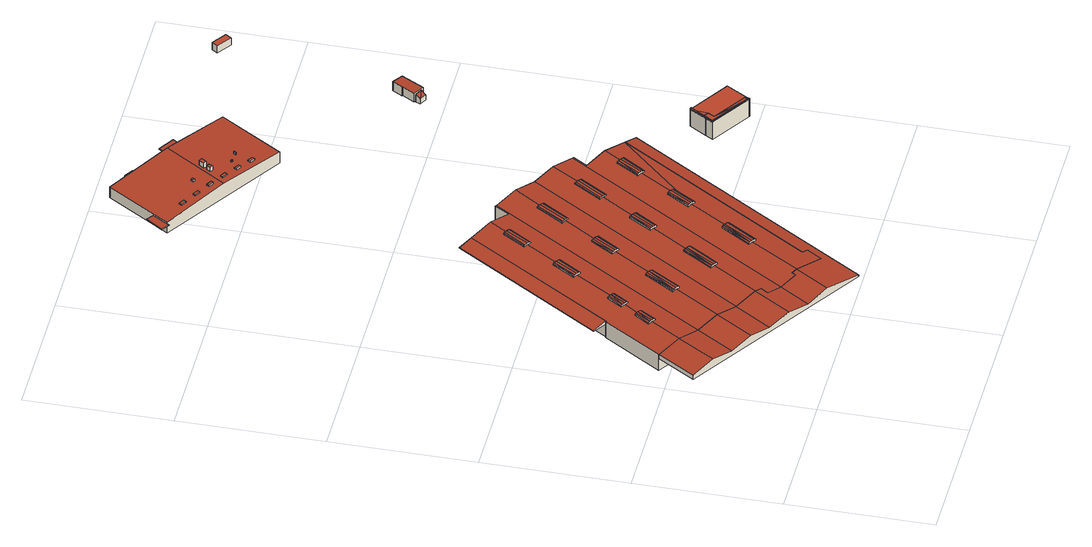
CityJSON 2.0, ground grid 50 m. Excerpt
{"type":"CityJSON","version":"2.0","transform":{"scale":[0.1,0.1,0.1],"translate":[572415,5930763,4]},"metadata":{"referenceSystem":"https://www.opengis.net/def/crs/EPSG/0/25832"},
"CityObjects":{
"building1":{"type":"Building","attributes":{"Grundfläche 2D":"331.389482","Grundhöhe NN":"10.198"},"geometry":[{"type":"Solid","lod":"3","boundaries":[[[[0,1,2,3,4]],[[2,5,6,3]],[[2,1,7,8]],[[5,2,8,9]],[[6,5,9,10]],[[4,3,6,10,11]],[[0,4,11,12]],[[1,0,12,7]],[[7,12,11,10,9,8]]]],"semantics":{"surfaces":[{"type":"RoofSurface"},{"type":"WallSurface"},{"type":"GroundSurface"}],"values":[[0,0,1,1,1,1,1,1,2]]}}]},
"building2":{"type":"Building","attributes":{"Grundfläche 2D":"1520.689918","Grundhöhe NN":"9.824"},"geometry":[{"type":"Solid","lod":"3","boundaries":[[[[13,14,15,16,17,18,19,20]],[[14,21,22,23,24,25,15]],[[25,24,26,27,28,29]],[[28,30,31,29]],[[30,32,33,31]],[[32,34,35,33]],[[34,36,37,35]],[[38,39,40,37,36]],[[17,16,41,42]],[[18,17,42,43]],[[19,18,43,44]],[[20,19,44,45]],[[13,20,45,46]],[[21,14,13,46,47]],[[22,21,47,48]],[[26,24,23,22,48,49]],[[27,26,49,50]],[[39,38,36,34,32,30,28,27,50,51]],[[40,39,51,52]],[[16,15,25,29,31,33,35,37,40,52,41]],[[47,46,45,44,43,42,41,52,51,50,49,48]]]],"semantics":{"surfaces":[{"type":"RoofSurface"},{"type":"WallSurface"},{"type":"GroundSurface"}],"values":[[0,0,0,0,0,0,0,0,1,1,1,1,1,1,1,1,1,1,1,1,2]]}}]},
"building3":{"type":"Building","attributes":{"Grundfläche 2D":"6224.843211","Grundhöhe NN":"4.951"},"geometry":[{"type":"Solid","lod":"3","boundaries":[[[[53,54,55,56]],[[56,57,53]],[[58,59,54]],[[59,55,54]],[[60,57,56]],[[57,60,61,62,63]],[[64,65,66,67]],[[67,68,69,70,64]],[[65,71,72,66]],[[73,74,68]],[[74,69,68]],[[75,76,77,78,79]],[[80,78,77]],[[81,79,82]],[[75,79,81]],[[80,77,83]],[[80,83,84]],[[80,84,85]],[[86,87,88,89]],[[86,89,90,91]],[[92,93,87]],[[93,88,87]],[[94,88,93]],[[95,90,89]],[[96,90,95]],[[97,90,96]],[[6,98,5,39,38,36,99,100,101,102,103,104,105,106,107,108,109,110,111,112,113,114,115,116,117,118,119,120,4,3]],[[121,122,123,124,125,126,127,34,32,128,129,130,131,132,133,134,135,136,137]],[[133,132,138,139,128,32,30,140,126,125,141,142,122,121,143,144,145]],[[146,147,148,149,150,151,152,153,154,155,24,23,22,21,14,156,157,158,159,160,161,162,163,164]],[[165,161,160,166,167,156,14,13,20,19,168,169]],[[18,152,151,170,171,172,148,147,173,169,168]],[[155,174,175,176,177,178,179,180,181,182,183,184,185,186,187,188,28,27,26,24]],[[174,140,30,28,188,189,190,185,184,191,192,180,179,193,194,175]],[[195,120,119,196,197,198,114,113,199,200,201,109,108,202,203,204,105,104,205,206,99,36,34,127,207]],[[208,209,210,211,212]],[[208,213,209]],[[214,215,210]],[[215,211,210]],[[216,213,208]],[[217,213,216]],[[218,213,217]],[[219,220,221,222]],[[223,224,221,220]],[[225,222,226]],[[219,222,225]],[[227,224,223,228]],[[229,230,231,232]],[[233,229,232,234]],[[235,236,231,230,237]],[[238,237,239]],[[235,237,238]],[[240,241,242,243]],[[244,243,245]],[[240,243,244]],[[246,242,241,247]],[[248,246,247,249]],[[250,251,252,253]],[[253,254,255,250]],[[256,257,251]],[[257,252,251]],[[258,254,253]],[[259,260,254,258,261,262]],[[263,264,265,266,267]],[[263,268,269,264]],[[270,271,265]],[[271,272,266,265]],[[268,273,274,269]],[[275,269,274]],[[276,277,278,279]],[[280,276,279,281]],[[282,283,278,277,284]],[[285,282,284,286]],[[282,285,287]],[[288,289,290,291,292]],[[293,292,294]],[[288,292,293]],[[295,296,291,290,297]],[[298,295,297,299]],[[300,301,302,303]],[[303,304,305,306,300]],[[301,307,308,302]],[[309,310,304]],[[310,305,304]],[[311,305,310]],[[53,57,63,106,105,204,203,58,54]],[[59,58,203,202]],[[60,56,55,59,202,108,107,61]],[[61,107,106,63,62]],[[209,213,218,157,156,167,214,210]],[[215,214,167,166]],[[215,166,160,159,158,217,216,208,212,211]],[[218,217,158,157]],[[221,224,227,123,122,142,226,222]],[[225,226,142,141]],[[223,220,219,225,141,125,124,228]],[[227,228,124,123]],[[231,236,235,238,191,184,183,182,234,232]],[[233,234,182,181]],[[237,230,229,233,181,180,192,239]],[[239,192,191,238]],[[74,149,148,172,171,71,65,64,70,69]],[[72,71,171,170]],[[72,170,151,150,73,68,67,66]],[[74,73,150,149]],[[246,248,193,179,178,177,245,243,242]],[[244,245,177,176]],[[244,176,175,241,240]],[[241,175,194,249,247]],[[248,249,194,193]],[[250,255,254,260,100,99,206,256,251]],[[257,256,206,205]],[[257,205,104,103,261,258,253,252]],[[261,103,102,262]],[[102,101,259,262]],[[260,259,101,100]],[[275,162,161,165,270,265,264,269]],[[165,169,271,270]],[[169,173,272,271]],[[272,173,147,146,164,273,268,263,267,266]],[[162,275,274,273,164,163]],[[135,134,133,145,144,281,279,278,283,282,287]],[[280,281,144,143]],[[280,143,121,137,286,284,277,276]],[[135,287,285,286,137,136]],[[78,80,85,129,128,139,82,79]],[[82,139,138,81]],[[81,138,132,131,130,84,83,77,76,75]],[[84,130,129,85]],[[298,115,114,198,197,294,292,291,296,295]],[[293,294,197,196]],[[293,196,119,118,117,116,299,297,290,289,288]],[[298,299,116,115]],[[311,110,109,201,200,307,301,300,306,305]],[[308,307,200,199]],[[308,199,113,112,309,304,303,302]],[[309,112,111,110,311,310]],[[97,189,188,187,92,87,86,91,90]],[[94,93,92,187,186]],[[95,89,88,94,186,185,190,96]],[[97,96,190,189]],[[312,6,3,4,313]],[[314,5,98,6,312,315]],[[39,5,314,316]],[[27,28,30,32,34,36,38,39,316,317]],[[26,27,317,318]],[[22,23,24,26,318,319]],[[21,22,319,320]],[[13,14,21,320,321]],[[20,13,321,322]],[[19,20,322,323]],[[18,168,19,323,324]],[[325,153,152,18,324,326]],[[154,153,325,327]],[[328,329,330,207,127,126,140,174,155,154,327,331]],[[195,207,330,332]],[[313,4,120,195,332]],[[327,325,326,324,323,322,321,320,319,318,317,316,314,315,312,313,332,330,329,328,331]]]],"semantics":{"surfaces":[{"type":"RoofSurface"},{"type":"WallSurface"},{"type":"GroundSurface"}],"values":[[0,0,0,0,0,0,0,0,0,0,0,0,0,0,0,0,0,0,0,0,0,0,0,0,0,0,0,0,0,0,0,0,0,0,0,0,0,0,0,0,0,0,0,0,0,0,0,0,0,0,0,0,0,0,0,0,0,0,0,0,0,0,0,0,0,0,0,0,0,0,0,0,0,0,0,0,0,0,0,0,0,0,0,0,0,1,1,1,1,1,1,1,1,1,1,1,1,1,1,1,1,1,1,1,1,1,1,1,1,1,1,1,1,1,1,1,1,1,1,1,1,1,1,1,1,1,1,1,1,1,1,1,1,1,1,1,1,1,1,1,1,1,1,1,1,1,1,1,1,1,1,1,1,1,1,1,1,2]]}}]},
"building4":{"type":"Building","attributes":{"Grundfläche 2D":"1322.399774","Grundhöhe NN":"4.970"},"children":["building4-1","building4-2","building4-3","building4-4","building4-5","building4-6","building4-7","building4-8","building4-9","building4-10","building4-11","building4-12","building4-13","building4-14"],"geometry":[{"type":"Solid","lod":"3","boundaries":[[[[333,334,335,336,337]],[[335,334,338,339,340]],[[334,333,341,342,338]],[[339,338,342,343]],[[343,344,337,336,335,340,339]],[[333,337,344,341]],[[342,341,344,343]]]],"semantics":{"surfaces":[{"type":"RoofSurface"},{"type":"WallSurface"},{"type":"GroundSurface"}],"values":[[0,0,1,1,1,1,2]]}}]},
"building4-1":{"type":"BuildingInstallation","parents":["building4"],"geometry":[{"type":"MultiSurface","lod":"3","boundaries":[[[345,346,347,348]],[[348,347,349,350]],[[345,348,350,351]],[[346,345,351,352]],[[347,346,352,349]]],"semantics":{"surfaces":[{"type":"RoofSurface"},{"type":"WallSurface"}],"values":[0,1,1,1,1]}}]},
"building4-2":{"type":"BuildingInstallation","parents":["building4"],"geometry":[{"type":"MultiSurface","lod":"3","boundaries":[[[353,354,355,356]],[[356,355,357,358]],[[353,356,358,359]],[[354,353,359,360]],[[355,354,360,357]]],"semantics":{"surfaces":[{"type":"RoofSurface"},{"type":"WallSurface"}],"values":[0,1,1,1,1]}}]},
"building4-3":{"type":"BuildingInstallation","parents":["building4"],"geometry":[{"type":"MultiSurface","lod":"3","boundaries":[[[361,362,363,364]],[[364,363,365,366]],[[361,364,366,367]],[[362,361,367,368]],[[363,362,368,365]]],"semantics":{"surfaces":[{"type":"RoofSurface"},{"type":"WallSurface"}],"values":[0,1,1,1,1]}}]},
"building4-4":{"type":"BuildingInstallation","parents":["building4"],"geometry":[{"type":"MultiSurface","lod":"3","boundaries":[[[369,370,371,372]],[[372,371,373,374]],[[369,372,374,375]],[[370,369,375,376]],[[371,370,376,373]]],"semantics":{"surfaces":[{"type":"RoofSurface"},{"type":"WallSurface"}],"values":[0,1,1,1,1]}}]},
"building4-5":{"type":"BuildingInstallation","parents":["building4"],"geometry":[{"type":"MultiSurface","lod":"3","boundaries":[[[377,378,379,380]],[[380,379,381,382]],[[377,380,382,383]],[[378,377,383,384]],[[379,378,384,381]]],"semantics":{"surfaces":[{"type":"RoofSurface"},{"type":"WallSurface"}],"values":[0,1,1,1,1]}}]},
"building4-6":{"type":"BuildingInstallation","parents":["building4"],"geometry":[{"type":"MultiSurface","lod":"3","boundaries":[[[385,386,387,388,389,390,391]],[[386,385,392,393]],[[387,386,393,394]],[[395,389,388,387,394,396]],[[390,389,395,397]],[[391,390,397,398]],[[385,391,398,392]]],"semantics":{"surfaces":[{"type":"RoofSurface"},{"type":"WallSurface"}],"values":[0,1,1,1,1,1,1]}}]},
"building4-7":{"type":"BuildingInstallation","parents":["building4"],"geometry":[{"type":"MultiSurface","lod":"3","boundaries":[[[399,400,401,402]],[[402,401,403,404]],[[399,402,404,405]],[[400,399,405,406]],[[401,400,406,403]]],"semantics":{"surfaces":[{"type":"RoofSurface"},{"type":"WallSurface"}],"values":[0,1,1,1,1]}}]},
"building4-8":{"type":"BuildingInstallation","parents":["building4"],"geometry":[{"type":"MultiSurface","lod":"3","boundaries":[[[407,408,409,410]],[[410,409,411,412]],[[407,410,412,413]],[[408,407,413,414]],[[409,408,414,411]]],"semantics":{"surfaces":[{"type":"RoofSurface"},{"type":"WallSurface"}],"values":[0,1,1,1,1]}}]},
"building4-9":{"type":"BuildingInstallation","parents":["building4"],"geometry":[{"type":"MultiSurface","lod":"3","boundaries":[[[415,416,417,418]],[[418,417,419,420]],[[415,418,420,421]],[[416,415,421,422]],[[417,416,422,419]]],"semantics":{"surfaces":[{"type":"RoofSurface"},{"type":"WallSurface"}],"values":[0,1,1,1,1]}}]},
"building4-10":{"type":"BuildingInstallation","parents":["building4"],"geometry":[{"type":"MultiSurface","lod":"3","boundaries":[[[423,424,425,426,427,428,429,430,431,432,433,434,435,436,437,438,439]],[[440,441,424,423]],[[442,440,423,439]],[[441,443,425,424]],[[443,444,426,425]],[[444,445,427,426]],[[445,446,428,427]],[[446,447,429,428]],[[447,448,430,429]],[[448,449,431,430]],[[449,450,432,431]],[[450,451,432]],[[451,452,433,432]],[[452,453,434,433]],[[453,454,435,434]],[[454,455,456,436,435]],[[456,457,437,436]],[[457,458,438,437]],[[458,442,439,438]]],"semantics":{"surfaces":[{"type":"RoofSurface"},{"type":"WallSurface"}],"values":[0,1,1,1,1,1,1,1,1,1,1,1,1,1,1,1,1,1,1]}}]},
"building4-11":{"type":"BuildingInstallation","parents":["building4"],"geometry":[{"type":"MultiSurface","lod":"3","boundaries":[[[459,460,461,462]],[[463,464,462,461]],[[464,465,459,462]],[[460,459,465,466]],[[461,460,466,463]]],"semantics":{"surfaces":[{"type":"RoofSurface"},{"type":"WallSurface"}],"values":[0,1,1,1,1]}}]},
"building4-12":{"type":"BuildingInstallation","parents":["building4"],"geometry":[{"type":"MultiSurface","lod":"3","boundaries":[[[467,468,469,470]],[[471,472,469,468]],[[472,473,470,469]],[[473,474,467,470]],[[474,471,468,467]],[[471,474,473,472]]],"semantics":{"surfaces":[{"type":"RoofSurface"},{"type":"WallSurface"},{"type":"OuterCeilingSurface"}],"values":[0,1,1,1,1,2]}}]},
"building4-13":{"type":"BuildingInstallation","parents":["building4"],"geometry":[{"type":"MultiSurface","lod":"3","boundaries":[[[475,476,477,478]],[[476,475,479,480]],[[477,476,480,481]],[[478,477,481,482]],[[482,479,475,478]],[[480,479,482,481]]],"semantics":{"surfaces":[{"type":"RoofSurface"},{"type":"WallSurface"},{"type":"OuterCeilingSurface"}],"values":[0,1,1,1,1,2]}}]},
"building4-14":{"type":"BuildingInstallation","parents":["building4"],"geometry":[{"type":"MultiSurface","lod":"3","boundaries":[[[483,484,485,486]],[[484,483,487,488]],[[485,484,488,489]],[[486,485,489,490]],[[483,486,490,487]],[[488,487,490,489]]],"semantics":{"surfaces":[{"type":"RoofSurface"},{"type":"WallSurface"},{"type":"OuterCeilingSurface"}],"values":[0,1,1,1,1,2]}}]},
"building5":{"type":"Building","attributes":{"Grundfläche 2D":"36.253539","Grundhöhe NN":"5.515"},"children":["building5-1"],"geometry":[{"type":"Solid","lod":"3","boundaries":[[[[491,492,491,493]],[[492,494,495]],[[491,492,495,493]],[[495,494,496,497,498,493,495,492]],[[499,500,501,492,491,493,502,503,504,505]],[[492,501,500,506,507]],[[496,494,508,509]],[[494,492,507,508]],[[510,498,497,496,509,511]],[[493,498,510,512]],[[502,493,512,513]],[[503,502,513,514]],[[505,504,515,516]],[[504,503,514,515]],[[500,499,505,516,506]],[[509,508,507,506,516,515,514,513,512,510,511]]]],"semantics":{"surfaces":[{"type":"RoofSurface"},{"type":"WallSurface"},{"type":"GroundSurface"}],"values":[[0,0,0,0,0,1,1,1,1,1,1,1,1,1,1,2]]}}]},
"building5-1":{"type":"BuildingInstallation","parents":["building5"],"geometry":[{"type":"MultiSurface","lod":"3","boundaries":[[[517,518,519,520,521,522,523,524,525,526,527]],[[501,492,519,518,500]],[[492,494,520,519]],[[494,496,521,520]],[[496,497,522,521]],[[523,522,497,495]],[[495,491,524,523]],[[491,528,529,525,524]],[[526,525,529,503]],[[503,504,527,526]],[[504,505,517,527]],[[499,500,518,517,505]]],"semantics":{"surfaces":[{"type":"RoofSurface"},{"type":"WallSurface"}],"values":[0,1,1,1,1,1,1,1,1,1,1,1]}}]},
"building6":{"type":"Building","attributes":{"Grundfläche 2D":"132.020636","Grundhöhe NN":"5.516"},"children":["building6-1","building6-2"],"geometry":[{"type":"Solid","lod":"3","boundaries":[[[[496,530,531,532,533,534,502,493,498,497]],[[530,496,494,492,535]],[[532,536,537,502,534,533]],[[505,504,503,502,537,536]],[[538,531,530,535,539]],[[532,531,538,540]],[[516,505,536,532,540,541]],[[504,505,516,515]],[[513,502,503,514]],[[503,504,515,514]],[[493,502,513,512]],[[498,493,512,510]],[[509,496,497,498,510,511]],[[492,494,508,507]],[[494,496,509,508]],[[535,492,507,539]],[[512,513,514,515,516,541,540,538,539,507,508,509,511,510]]]],"semantics":{"surfaces":[{"type":"RoofSurface"},{"type":"WallSurface"},{"type":"GroundSurface"}],"values":[[0,0,0,0,1,1,1,1,1,1,1,1,1,1,1,1,2]]}}]},
"building6-1":{"type":"BuildingInstallation","parents":["building6"],"geometry":[{"type":"MultiSurface","lod":"3","boundaries":[[[517,527,526,542,543,544,545,546,547]],[[504,503,526,527]],[[503,537,534,548,544,543,542,526]],[[548,549,545,544]],[[549,533,536,547,546,545]],[[536,505,517,547]],[[505,504,527,517]]],"semantics":{"surfaces":[{"type":"RoofSurface"},{"type":"WallSurface"}],"values":[0,1,1,1,1,1,1]}}]},
"building6-2":{"type":"BuildingInstallation","parents":["building6"],"geometry":[{"type":"MultiSurface","lod":"3","boundaries":[[[550,551,522,521,520,519]],[[551,550,535,530]],[[522,551,530,497]],[[520,521,496,494]],[[519,520,494,492]],[[550,519,492,535]],[[521,522,497,496]]],"semantics":{"surfaces":[{"type":"RoofSurface"},{"type":"WallSurface"}],"values":[0,1,1,1,1,1,1]}}]},
"building7":{"type":"Building","attributes":{"Grundfläche 2D":"5.446012","Grundhöhe NN":"5.085"},"geometry":[{"type":"Solid","lod":"3","boundaries":[[[[552,553,554]],[[555,553,552]],[[556,557,554,553]],[[557,558,552,554]],[[558,559,555,552]],[[559,556,553,555]],[[557,556,559,558]]]],"semantics":{"surfaces":[{"type":"RoofSurface"},{"type":"WallSurface"},{"type":"GroundSurface"}],"values":[[0,0,1,1,1,1,2]]}}]},
"building8":{"type":"Building","attributes":{"Grundfläche 2D":"39.358060","Grundhöhe NN":"5.433"},"geometry":[{"type":"Solid","lod":"3","boundaries":[[[[560,561,562,563,564]],[[565,563,562]],[[560,564,566,567]],[[561,560,567,568]],[[562,561,568,569]],[[565,562,569,570]],[[563,565,570,571]],[[564,563,571,566]],[[570,569,568,567,566,571]]]],"semantics":{"surfaces":[{"type":"RoofSurface"},{"type":"WallSurface"},{"type":"GroundSurface"}],"values":[[0,0,1,1,1,1,1,1,2]]}}]},
"building9":{"type":"Building","attributes":{"Grundfläche 2D":"14.592690","Grundhöhe NN":"5.456"},"geometry":[{"type":"Solid","lod":"3","boundaries":[[[[572,573,574,575]],[[576,577,575,574]],[[577,578,572,575]],[[578,579,573,572]],[[579,576,574,573]],[[579,578,577,576]]]],"semantics":{"surfaces":[{"type":"RoofSurface"},{"type":"WallSurface"},{"type":"GroundSurface"}],"values":[[0,1,1,1,1,2]]}}]}
},
"vertices":[
[505,1285,64],[178,772,64],[221,744,74],[224,744,74],[551,1256,74],[219,742,74],[222,741,74],[178,772,62],[221,744,62],[219,742,62],[222,741,62],[551,1256,62],[505,1285,62],
[694,139,69],[597,198,90],[523,82,90],[643,6,64],[1182,854,64],[1139,881,74],[707,205,74],[728,191,69],[580,209,87],[572,196,87],[550,210,82],[515,232,75],[449,129,75],[464,265,85],[481,290,85],[459,304,90],[377,175,90],[386,351,75],[304,222,75],[314,397,90],[232,268,90],[241,443,75],[159,314,75],[168,490,90],[86,361,90],[92,539,74],[91,540,74],[9,409,74],[643,6,58],[1182,854,58],[1139,881,58],[707,205,58],[728,191,58],[694,139,58],[580,209,58],[572,196,58],[464,265,58],[481,290,58],[91,540,58],[9,409,58],
[301,697,96],[308,693,95],[341,746,95],[333,750,96],[293,702,95],[312,690,93],[346,743,93],[326,755,95],[321,758,93],[316,749,93],[288,706,93],[975,791,96],[981,787,95],[1031,865,95],[1023,870,96],[1016,875,95],[967,796,95],[974,792,96],[986,784,93],[1036,862,93],[1011,878,93],[961,800,93],[487,652,95],[479,657,96],[478,657,96],[414,554,96],[421,549,95],[405,559,95],[491,649,93],[425,546,93],[472,662,95],[466,665,93],[400,562,93],[559,461,96],[567,456,95],[633,559,95],[624,565,96],[551,466,95],[559,461,95],[571,453,93],[594,489,93],[637,556,93],[618,569,95],[612,572,93],[546,469,93],[221,741,74],[234,594,90],[221,602,87],[231,618,87],[232,618,87],[255,654,87],[267,647,90],[300,698,90],[288,706,88],[321,758,88],[333,750,90],[416,880,90],[403,888,88],[426,923,88],[453,966,87],[465,958,90],[536,1069,90],[524,1077,87],[573,1155,87],[578,1152,88],[585,1147,90],[586,1147,90],[625,1209,90],[610,864,90],[682,977,90],[670,984,87],[730,1079,88],[742,1072,90],[803,1166,90],[731,1213,75],[414,554,90],[400,562,87],[466,665,87],[478,657,90],[479,657,90],[561,786,90],[554,790,89],[548,793,88],[590,859,87],[598,871,87],[491,649,88],[425,546,88],[876,1120,75],[755,1064,88],[694,969,88],[623,856,88],[573,778,88],[562,785,90],[901,679,90],[902,678,90],[974,792,90],[961,800,87],[1011,878,87],[1023,870,90],[1062,930,90],[993,975,76],[1025,1025,75],[1022,1027,75],[704,368,90],[691,376,87],[757,479,87],[769,472,90],[770,471,90],[852,600,90],[839,608,87],[878,670,87],[889,686,87],[864,592,88],[782,463,88],[716,360,88],[1138,880,74],[896,643,88],[1036,862,87],[986,784,87],[975,791,90],[913,670,88],[948,1074,90],[888,980,90],[901,972,88],[840,877,88],[836,880,88],[828,885,90],[755,771,90],[768,763,87],[718,685,87],[707,692,90],[706,693,90],[624,565,90],[637,556,87],[571,453,87],[559,461,90],[546,469,88],[612,572,88],[694,701,88],[743,779,88],[816,893,88],[876,988,88],[695,1165,76],[598,1139,88],[548,1061,88],[537,1068,90],[478,950,88],[428,872,88],[417,879,90],[346,743,88],[312,690,88],[301,697,90],[279,639,88],[246,586,88],[726,1216,76],[769,472,96],[704,368,96],[712,363,95],[778,466,95],[770,471,95],[696,373,95],[716,360,93],[782,463,93],[762,476,95],[757,479,93],[691,376,93],[750,1067,93],[742,1072,94],[682,977,94],[690,972,93],[735,1077,93],[674,982,93],[755,1064,92],[694,969,92],[670,984,92],[730,1079,92],[763,766,95],[755,771,96],[707,692,96],[714,688,95],[768,763,93],[718,685,93],[700,697,95],[706,693,96],[748,776,95],[694,701,93],[743,779,93],[896,975,93],[888,980,94],[828,885,94],[836,880,93],[901,972,92],[840,877,92],[820,890,93],[881,985,93],[816,893,92],[876,988,92],[235,593,96],[241,589,95],[275,642,95],[267,647,96],[227,598,95],[234,594,96],[246,586,93],[279,639,93],[260,651,95],[231,618,93],[221,602,93],[255,654,93],[232,618,93],[901,679,96],[852,600,96],[859,596,95],[908,674,95],[902,678,96],[893,683,95],[845,605,95],[864,592,93],[896,643,93],[913,670,93],[889,686,93],[878,670,93],[839,608,93],[618,859,95],[610,864,96],[562,785,96],[568,781,95],[623,856,93],[573,778,93],[554,790,95],[561,786,96],[603,868,95],[590,859,93],[598,871,93],[548,793,93],[593,1142,94],[586,1147,95],[585,1147,95],[537,1068,95],[544,1064,94],[598,1139,91],[548,1061,91],[528,1074,94],[536,1069,95],[578,1152,94],[524,1077,91],[573,1155,91],[417,879,96],[423,875,95],[473,953,95],[465,958,96],[458,963,95],[409,884,95],[416,880,96],[428,872,93],[478,950,93],[453,966,93],[426,923,93],[403,888,93],[222,741,10],[551,1256,10],[219,742,10],[221,741,10],[91,540,10],[481,290,10],[464,265,10],[572,196,10],[580,209,10],[694,139,10],[728,191,10],[707,205,10],[1139,881,10],[993,975,10],[1062,930,10],[1025,1025,10],[803,1166,10],[731,1213,10],[726,1216,10],[876,1120,10],[695,1165,10],
[444,2231,54],[661,2093,68],[802,2309,68],[798,2312,68],[583,2449,54],[875,1956,54],[1014,2174,54],[852,2277,65],[444,2231,10],[875,1956,10],[1014,2174,10],[583,2449,10],
[643,2144,71],[638,2135,71],[654,2125,72],[660,2134,72],[654,2125,67],[660,2134,67],[643,2144,66],[638,2135,66],
[538,2211,64],[533,2202,64],[549,2192,65],[555,2201,65],[549,2192,60],[555,2201,60],[538,2211,59],[533,2202,59],
[726,2172,88],[735,2166,88],[747,2184,88],[737,2190,88],[747,2184,67],[737,2190,68],[726,2172,68],[735,2166,67],
[828,2097,69],[823,2089,69],[826,2088,69],[831,2095,69],[826,2088,61],[831,2095,61],[828,2097,61],[823,2089,61],
[658,2188,73],[662,2194,73],[656,2198,73],[652,2191,73],[656,2198,65],[652,2191,65],[658,2188,65],[662,2194,65],
[728,2156,85],[720,2161,85],[713,2148,85],[721,2143,85],[722,2143,85],[725,2148,85],[724,2149,85],[728,2156,67],[720,2161,68],[713,2148,68],[722,2143,67],[721,2143,67],[725,2148,67],[724,2149,67],
[749,2077,69],[744,2068,69],[760,2058,69],[765,2066,69],[760,2058,63],[765,2066,63],[749,2077,64],[744,2068,64],
[801,2044,65],[796,2036,65],[812,2025,65],[817,2034,65],[812,2025,59],[817,2034,59],[801,2044,60],[796,2036,60],
[697,2111,71],[691,2102,71],[708,2092,71],[713,2101,71],[708,2092,66],[713,2101,66],[697,2111,67],[691,2102,67],
[784,2096,68],[783,2096,68],[782,2095,68],[782,2094,68],[782,2093,68],[782,2092,68],[783,2092,68],[783,2091,68],[784,2091,68],[785,2091,68],[786,2091,68],[786,2092,68],[787,2093,68],[787,2094,68],[786,2095,68],[786,2096,68],[785,2096,68],[784,2096,63],[783,2096,63],[785,2096,63],[782,2095,63],[782,2094,63],[782,2093,63],[782,2092,63],[783,2092,63],[783,2091,63],[784,2091,63],[785,2091,63],[785,2091,62],[786,2091,62],[786,2092,62],[787,2093,62],[787,2093,63],[787,2094,63],[786,2095,63],[786,2096,63],
[591,2178,68],[585,2169,68],[602,2158,69],[608,2167,68],[602,2158,64],[608,2167,64],[591,2178,63],[585,2169,63],
[660,2418,46],[652,2405,46],[683,2385,46],[691,2398,46],[652,2405,44],[683,2385,44],[691,2398,44],[660,2418,44],
[477,2283,48],[452,2300,50],[413,2241,50],[439,2223,48],[477,2283,46],[452,2300,46],[413,2241,46],[439,2223,46],
[852,2277,48],[870,2304,50],[815,2338,50],[798,2312,48],[852,2277,46],[870,2304,46],[815,2338,46],[798,2312,46],
[1401,556,85],[1422,538,86],[1317,628,84],[1424,541,86],[1419,545,86],[1425,540,86],[1425,541,86],[1433,553,85],[1287,629,84],[1285,626,84],[1288,624,84],[1330,650,84],[1311,662,84],[1304,651,84],[1301,652,84],[1285,626,15],[1422,538,15],[1424,541,15],[1425,540,15],[1433,553,15],[1425,541,15],[1317,628,15],[1330,650,15],[1311,662,15],[1304,651,15],[1301,652,15],
[1301,652,88],[1285,626,88],[1422,538,88],[1424,541,88],[1425,540,88],[1425,541,88],[1419,545,88],[1401,556,88],[1290,628,88],[1311,662,88],[1304,651,88],[1295,624,84],[1290,628,84],
[1429,539,86],[1480,620,83],[1338,711,83],[1338,709,83],[1337,702,83],[1427,536,86],[1337,710,83],[1336,701,83],[1480,620,15],[1427,536,15],[1338,711,15],[1337,710,15],
[1336,701,88],[1337,702,88],[1340,708,88],[1341,708,88],[1338,709,88],[1337,710,88],[1340,708,83],[1341,708,83],
[1427,536,88],[1429,539,88],
[1267,1582,32],[1301,1585,41],[1275,1598,41],[1291,1568,32],[1301,1585,11],[1275,1598,11],[1267,1582,11],[1291,1568,11],
[1308,1581,47],[1351,1659,47],[1313,1681,50],[1294,1645,50],[1269,1602,50],[1293,1646,50],[1269,1602,14],[1308,1581,14],[1351,1659,14],[1313,1681,14],[1293,1646,14],[1294,1645,14],
[1430,2238,44],[1443,2258,44],[1393,2292,44],[1379,2272,44],[1393,2292,15],[1379,2272,15],[1430,2238,15],[1443,2258,15]
]}
